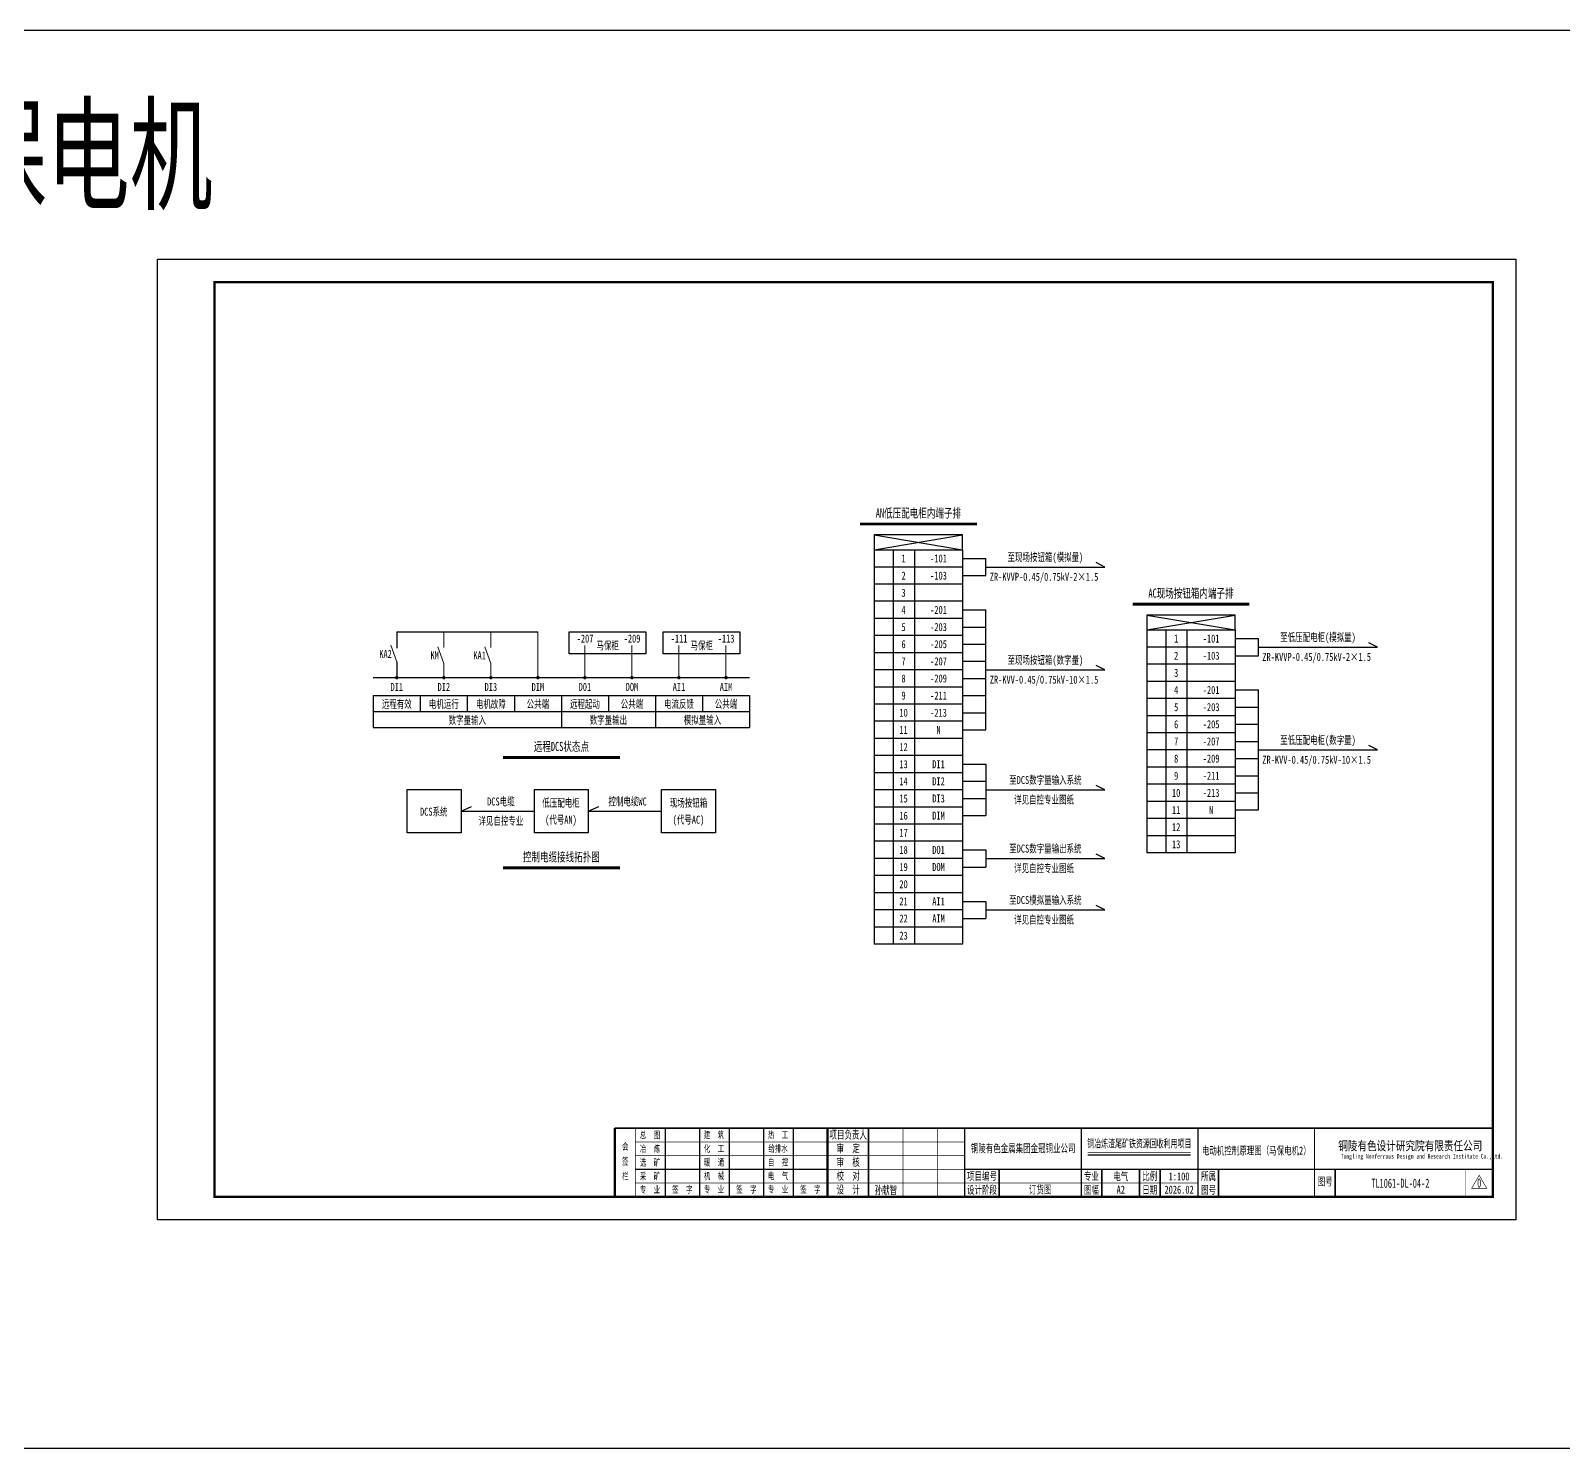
# Model space of a CAD drawing. Header units: millimetres. Extents: x 401220 to 2750366, y -101310 to 943175.
# Drawn here: x 577279 to 644302, y 628022 to 690022 of the extents above; entities that cross this region are included whole.
import ezdxf
from ezdxf.enums import TextEntityAlignment as Align

# ---------------------------------------------------------------- set-up
doc = ezdxf.new("R2010")
doc.units = ezdxf.units.MM
for name, color, linetype, lineweight in [('CAXA0层', 7, 'Continuous', 25), ('SW', 8, 'Continuous', 20), ('TEXT', 4, 'Continuous', 0)]:
    doc.layers.add(name, color=color, linetype=linetype, lineweight=lineweight)
for name, color, linetype in [('动力平面设备层', 1, 'Continuous'), ('图框', 7, 'Continuous'), ('标注-照明', 7, 'Continuous'), ('照明平面导线层', 3, 'Continuous'), ('照明平面设备层', 1, 'Continuous')]:
    doc.layers.add(name, color=color, linetype=linetype)
doc.styles.add('HZ', font='simsun.ttf', dxfattribs={"width": 0.75})
doc.styles.add('标准', font='NSimSun.ttf', dxfattribs={"width": 0.667})

# ---------------------------------------------------------------- blocks, each defined once
blk = doc.blocks.new('3')
at = {"layer": 'TEXT', "color": 7, "lineweight": 25, "style": 'HZ', "width": 0.75}
for s, height, p in [('铜陵有色设计研究院有限责任公司', 400, (221501, 249018)), ('Tongling Nonferrous Design and Research Institute Co.,Ltd.', 200, (221613, 248659))]:
    blk.add_text(s, height=height, dxfattribs=at).set_placement(p)
blk = doc.blocks.new('铜陵有色图签02')
at = {"layer": '图框', "linetype": 'Continuous', "lineweight": 50}
for p, q in [((-38401, 3003), (-38401, 1)), ((-29100, 3001), (-29100, 0))]:
    blk.add_line(p, q, dxfattribs=at)
at = {"layer": '图框', "color": 7, "linetype": 'Continuous', "lineweight": 25}
for p, q in [((-36201, 3010), (-36201, 9)), ((-34701, 3010), (-34701, 9)), ((-33401, 3017), (-33401, 16)), ((-31901, 3017), (-31901, 16)), ((-30601, 3017), (-30601, 16)), ((-29100, 1201), (-37501, 1201))]:
    blk.add_line(p, q, dxfattribs=at)
at = {"layer": '图框', "color": 7, "linetype": 'Continuous', "lineweight": 35}
for p, q in [((-27300, 3001), (-27300, 1)), ((-21600, 1197), (-21600, -3)), ((-17100, 1200), (-17100, 0)), ((-15450, 0), (-15450, 1200)), ((-14550, 1200), (-14550, 0)), ((-12000, 1201), (-12000, 1)), ((-6900, 1202), (-6900, 2))]:
    blk.add_line(p, q, dxfattribs=at)
at = {"layer": '图框', "lineweight": 25}
blk.add_line((-17723, 1830), (-13223, 1830), dxfattribs=at)
at = {"layer": '图框', "lineweight": 70, "const_width": 70}
blk.add_lwpolyline([(-17980, 3001), (0, 3001), (-38401, 3001)], dxfattribs=at)
at = {"layer": '图框', "color": 7, "linetype": 'Continuous', "lineweight": 25, "const_width": 25}
for points in [[(-37501, 3000), (-37501, 0)], [(-25800, 3001), (-25800, 1)], [(-24300, 3001), (-24300, 1)], [(-23100, 2401), (-37501, 2401)], [(-23100, 1801), (-37501, 1801)], [(-23100, 1201), (-29100, 1201)], [(-602, 943), (-932, 371), (-272, 371), (-602, 943)], [(-12900, 600), (-18000, 600), (-37501, 600)]]:
    blk.add_lwpolyline(points, dxfattribs=at)
at = {"layer": '图框', "linetype": 'Continuous', "lineweight": 50, "const_width": 50}
for points in [[(-23100, 3001), (-23100, 1)], [(-18000, 3000), (-18000, 0)]]:
    blk.add_lwpolyline(points, dxfattribs=at)
at = {"layer": '图框', "lineweight": 50, "const_width": 50}
for points in [[(-12900, 3001), (-12900, 1)], [(-7800, 3001), (-7800, 1)], [(0, 3000), (0, 0)], [(-23100, 1200), (0, 1200)]]:
    blk.add_lwpolyline(points, dxfattribs=at)
at = {"layer": '图框', "lineweight": 25, "const_width": 35}
blk.add_lwpolyline([(-17723, 1930), (-13223, 1930)], dxfattribs=at)
at = {"layer": '图框', "color": 7, "linetype": 'Continuous', "lineweight": 35, "const_width": 25}
blk.add_lwpolyline([(-1200, 1201), (-1200, 0)], dxfattribs=at)
at = {"layer": '图框', "linetype": 'Continuous', "lineweight": 70, "const_width": 70}
blk.add_lwpolyline([(-38401, 1), (0, 0)], dxfattribs=at)
at = {"layer": '图框', "lineweight": 25}
blk.add_blockref('3', (-228268, -246986), dxfattribs=at)
at = {"layer": 'TEXT', "color": 7, "lineweight": 25, "style": '标准', "width": 0.667}
for s, height, p in [('总  图', 300, (-36862, 2555)), ('建  筑', 300, (-34062, 2562)), ('热  工', 300, (-31262, 2562)), ('项目负责人', 350, (-28197, 2541)), ('会', 300, (-37942, 2054)), ('冶  炼', 300, (-36862, 1955)), ('化  工', 300, (-34062, 1962)), ('给排水', 300, (-31262, 1962)), ('审  定', 350, (-28197, 1941)), ('签', 300, (-37942, 1404)), ('选  矿', 300, (-36862, 1355)), ('暖  通', 300, (-34062, 1362)), ('自  控', 300, (-31262, 1362)), ('审  核', 350, (-28197, 1341)), ('栏', 300, (-37942, 754)), ('采  矿', 300, (-36862, 754)), ('机  械', 300, (-34062, 761)), ('电  气', 300, (-31262, 761)), ('校  对', 350, (-28197, 741)), ('项目编号', 350, (-22343, 730)), ('专业', 350, (-17559, 730)), ('比例', 350, (-15009, 730)), ('所属', 350, (-12438, 730)), ('图号', 350, (-7339, 495)), ('专  业', 300, (-36862, 170)), ('签  字', 300, (-35449, 170)), ('专  业', 300, (-34062, 177)), ('签  字', 300, (-32649, 177)), ('专  业', 300, (-31262, 177)), ('签  字', 300, (-29849, 177)), ('设  计', 350, (-28197, 139)), ('设计阶段', 350, (-22343, 130)), ('图幅', 350, (-17559, 130)), ('日期', 350, (-15009, 130)), ('图号', 350, (-12438, 130))]:
    blk.add_text(s, height=height, dxfattribs=at).set_placement(p, align=Align.CENTER)

msp = doc.modelspace()

# ---------------------------------------------------------------- linework, layer by layer
at = {"color": 3}
for p, q in [((930455.5, 690021.7), (401219.7, 690021.7)), ((930455.5, 628021.7), (401219.7, 628021.7))]:
    msp.add_line(p, q, dxfattribs=at)
at = {"color": 2, "linetype": 'ByBlock', "lineweight": 25}
for p, q in [((614166.3, 667965.9), (618033.3, 667315.1)), ((614166.3, 667315.1), (618033.3, 667965.9)), ((614166.3, 667315.1), (614166.3, 650069.6)), ((614166.3, 667315.1), (618033.3, 667315.1)), ((615002.2, 667315.1), (615002.2, 650069.6)), ((615921.6, 667315.1), (615921.6, 650069.6)), ((618033.3, 667315.1), (618033.3, 650069.6)), ((618033.3, 666565.3), (614166.3, 666565.3)), ((618033.3, 665815.5), (614166.3, 665815.5)), ((618033.3, 665065.7), (614166.3, 665065.7)), ((618033.3, 664315.9), (614166.3, 664315.9)), ((618033.3, 663566.1), (614166.3, 663566.1)), ((618033.3, 662816.3), (614166.3, 662816.3)), ((618033.3, 662066.5), (614166.3, 662066.5)), ((618033.3, 661316.7), (614166.3, 661316.7)), ((618033.3, 660566.9), (614166.3, 660566.9)), ((618033.3, 659817.1), (614166.3, 659817.1)), ((618033.3, 659067.3), (614166.3, 659067.3)), ((618033.3, 658317.5), (614166.3, 658317.5)), ((618033.3, 657567.6), (614166.3, 657567.6)), ((618033.3, 656817.8), (614166.3, 656817.8)), ((618033.3, 656068), (614166.3, 656068)), ((618033.3, 655318.2), (614166.3, 655318.2)), ((618033.3, 654568.4), (614166.3, 654568.4)), ((618033.3, 653818.6), (614166.3, 653818.6)), ((618033.3, 653068.8), (614166.3, 653068.8)), ((618033.3, 652319), (614166.3, 652319)), ((618033.3, 651569.2), (614166.3, 651569.2)), ((618033.3, 650819.4), (614166.3, 650819.4)), ((618033.3, 650069.6), (614166.3, 650069.6))]:
    msp.add_line(p, q, dxfattribs=at)
at = {"color": 1, "linetype": 'ByBlock'}
for p, q in [((618033.3, 666940.2), (619052.3, 666940.2)), ((619052.3, 666190.4), (619052.3, 666940.2)), ((619052.3, 666565.3), (624253.5, 666565.3)), ((618033.3, 666190.4), (619052.3, 666190.4)), ((618033.3, 664690.8), (619052.3, 664690.8)), ((619052.3, 659442.2), (619052.3, 664690.8)), ((618033.3, 663941), (619052.3, 663941)), ((618033.3, 663191.2), (619052.3, 663191.2)), ((629953.9, 663437), (630972.9, 663437)), ((630972.9, 662687.2), (630972.9, 663437)), ((630972.9, 663062.1), (636174.1, 663062.1)), ((618033.3, 662441.4), (619052.3, 662441.4)), ((629953.9, 662687.2), (630972.9, 662687.2)), ((618033.3, 661691.6), (619052.3, 661691.6)), ((619052.3, 662066.5), (624253.5, 662066.5)), ((618033.3, 660941.8), (619052.3, 660941.8)), ((629953.9, 661187.6), (630972.9, 661187.6)), ((630972.9, 655939), (630972.9, 661187.6)), ((618033.3, 660192), (619052.3, 660192)), ((629953.9, 660437.8), (630972.9, 660437.8)), ((629953.9, 659688), (630972.9, 659688)), ((618033.3, 659442.2), (619052.3, 659442.2)), ((629953.9, 658938.2), (630972.9, 658938.2)), ((629953.9, 658188.4), (630972.9, 658188.4)), ((630972.9, 658563.3), (636174.1, 658563.3)), ((618033.3, 657942.5), (619052.3, 657942.5)), ((618033.3, 657192.7), (619052.3, 657192.7)), ((629953.9, 657438.6), (630972.9, 657438.6)), ((618033.3, 656442.9), (619052.3, 656442.9)), ((619052.3, 656817.8), (624253.5, 656817.8)), ((629953.9, 656688.8), (630972.9, 656688.8)), ((618033.3, 655693.1), (619052.3, 655693.1)), ((629953.9, 655939), (630972.9, 655939)), ((618033.3, 654193.5), (619052.3, 654193.5)), ((619052.3, 653818.6), (624253.5, 653818.6)), ((618033.3, 653443.7), (619052.3, 653443.7)), ((618033.3, 651944.1), (619052.3, 651944.1)), ((619052.3, 651569.2), (624253.5, 651569.2)), ((618033.3, 651194.3), (619052.3, 651194.3))]:
    msp.add_line(p, q, dxfattribs=at)
at = {"color": 3, "linetype": 'ByBlock', "lineweight": 25}
for p, q in [((626086.9, 664462.8), (629953.9, 663811.9)), ((626086.9, 663811.9), (629953.9, 664462.8)), ((626086.9, 663811.9), (626086.9, 654064.5)), ((626086.9, 663811.9), (629953.9, 663811.9)), ((626922.7, 663811.9), (626922.7, 654064.5)), ((627842.2, 663811.9), (627842.2, 654064.5)), ((629953.9, 663811.9), (629953.9, 654064.5)), ((629953.9, 663062.1), (626086.9, 663062.1)), ((629953.9, 662312.3), (626086.9, 662312.3)), ((629953.9, 661562.5), (626086.9, 661562.5)), ((629953.9, 660812.7), (626086.9, 660812.7)), ((629953.9, 660062.9), (626086.9, 660062.9)), ((629953.9, 659313.1), (626086.9, 659313.1)), ((629953.9, 658563.3), (626086.9, 658563.3)), ((629953.9, 657813.5), (626086.9, 657813.5)), ((629953.9, 657063.7), (626086.9, 657063.7)), ((629953.9, 656313.9), (626086.9, 656313.9)), ((629953.9, 655564.1), (626086.9, 655564.1)), ((629953.9, 654814.3), (626086.9, 654814.3)), ((629953.9, 654064.5), (626086.9, 654064.5))]:
    msp.add_line(p, q, dxfattribs=at)
at = {"color": 2, "linetype": 'ByBlock', "lineweight": 25}
msp.add_lwpolyline([(614166.3, 667315.1), (618033.3, 667315.1), (618033.3, 667965.9), (614166.3, 667965.9)], close=True, dxfattribs=at)
at = {"color": 3, "linetype": 'ByBlock', "lineweight": 25}
msp.add_lwpolyline([(626086.9, 663811.9), (629953.9, 663811.9), (629953.9, 664462.8), (626086.9, 664462.8)], close=True, dxfattribs=at)
at = {"color": 7, "linetype": 'ByBlock', "lineweight": 20, "const_width": 75}
for points in [[(593252.2, 661727.8, 1), (593327.2, 661727.8, 1)], [(595308.7, 661727.8, 1), (595383.7, 661727.8, 1)], [(597365.2, 661727.8, 1), (597440.2, 661727.8, 1)], [(599421.7, 661727.8, 1), (599496.7, 661727.8, 1)], [(601478.2, 661727.8, 1), (601553.2, 661727.8, 1)], [(603534.7, 661727.8, 1), (603609.7, 661727.8, 1)], [(605591.2, 661727.8, 1), (605666.2, 661727.8, 1)], [(607647.7, 661727.8, 1), (607722.7, 661727.8, 1)]]:
    msp.add_lwpolyline(points, format="xyb", close=True, dxfattribs=at)
at = {"layer": 'CAXA0层', "color": 2, "linetype": 'ByBlock', "lineweight": 40}
for p, q in [((613550.7, 668469.4), (618648.9, 668469.4)), ((597938.4, 658263.2), (603036.6, 658263.2)), ((597938.4, 653433), (603036.6, 653433))]:
    msp.add_line(p, q, dxfattribs=at)
at = {"layer": 'CAXA0层', "color": 2, "linetype": 'ByBlock', "lineweight": 0}
for p, q in [((613550.7, 668403.9), (618648.9, 668403.9)), ((597938.4, 658197.7), (603036.6, 658197.7)), ((597938.4, 653367.5), (603036.6, 653367.5))]:
    msp.add_line(p, q, dxfattribs=at)
at = {"layer": 'CAXA0层', "color": 3, "linetype": 'ByBlock', "lineweight": 40}
msp.add_line((625471.3, 664966.2), (630569.4, 664966.2), dxfattribs=at)
at = {"layer": 'CAXA0层', "color": 3, "linetype": 'ByBlock', "lineweight": 0}
msp.add_line((625471.3, 664900.7), (630569.4, 664900.7), dxfattribs=at)
at = {"layer": 'SW', "color": 7, "linetype": 'ByBlock', "lineweight": 25}
for p, q in [((592261.5, 660942.8), (608713.5, 660942.8)), ((592261.5, 660942.8), (592261.5, 659546.4)), ((594318, 660942.8), (594318, 660244.6)), ((596374.5, 660942.8), (596374.5, 660244.6)), ((598431, 660942.8), (598431, 660244.6)), ((600487.5, 660942.8), (600487.5, 659546.4)), ((602544, 660942.8), (602544, 660244.6)), ((604600.5, 660942.8), (604600.5, 659546.4)), ((606657, 660942.8), (606657, 660244.6)), ((608713.5, 660942.8), (608713.5, 659546.4)), ((592261.5, 660244.6), (608713.5, 660244.6)), ((592261.5, 659546.4), (608713.5, 659546.4))]:
    msp.add_line(p, q, dxfattribs=at)
at = {"layer": '动力平面设备层', "color": 1, "linetype": 'ByBlock', "lineweight": -3, "ltscale": 100}
for p, q in [((624253.5, 666565.3), (623877, 666758.5)), ((636174.1, 663062.1), (635797.5, 663255.3)), ((624253.5, 662066.5), (623877, 662259.7)), ((636174.1, 658563.3), (635797.5, 658756.5)), ((619052.3, 657942.5), (619052.3, 655693.1)), ((624253.5, 656817.8), (623877, 657011.1)), ((619052.3, 654193.5), (619052.3, 653443.7)), ((624253.5, 653818.6), (623877, 654011.8)), ((619052.3, 651944.1), (619052.3, 651194.3)), ((624253.5, 651569.2), (623877, 651762.4))]:
    msp.add_line(p, q, dxfattribs=at)
at = {"layer": '动力平面设备层', "color": 3, "linetype": 'ByBlock', "lineweight": -3, "ltscale": 100}
for p, q in [((600820.8, 663735.5), (604179.4, 663735.5)), ((600820.8, 662763), (600820.8, 663735.5)), ((604179.4, 663735.5), (604179.4, 662763)), ((604933.8, 663735.5), (608292.4, 663735.5)), ((604933.8, 662763), (604933.8, 663735.5)), ((608292.4, 663735.5), (608292.4, 662763)), ((604179.4, 662763), (600820.8, 662763)), ((608292.4, 662763), (604933.8, 662763))]:
    msp.add_line(p, q, dxfattribs=at)
at = {"layer": '图框', "linetype": 'Continuous', "lineweight": 100, "const_width": 100}
msp.add_lwpolyline([(585324.2, 639021.7), (641224.2, 639021.7), (641224.2, 679021.7), (585324.2, 679021.7)], close=True, dxfattribs=at)
at = {"layer": '标注-照明', "linetype": 'ByBlock', "lineweight": 25, "ltscale": 100}
for p, q in [((593289.7, 663735.5), (593289.7, 663016.6)), ((593289.7, 663735.5), (599459.2, 663735.5)), ((593289.7, 662413.1), (593289.7, 661727.8)), ((592261.5, 661727.8), (608713.5, 661727.8)), ((596103, 655891), (596555.6, 656094.1)), ((596103, 655891), (599309.3, 655891)), ((601665.7, 655891), (602118.3, 656094.1)), ((601665.7, 655891), (604872, 655891))]:
    msp.add_line(p, q, dxfattribs=at)
for points in [[(596103, 654945.1), (593746.6, 654945.1), (593746.6, 656836.9), (596103, 656836.9)], [(601665.7, 654945.1), (599309.3, 654945.1), (599309.3, 656836.9), (601665.7, 656836.9)], [(607228.4, 654945.1), (604872, 654945.1), (604872, 656836.9), (607228.4, 656836.9)]]:
    msp.add_lwpolyline(points, close=True, dxfattribs=at)
at = {"layer": '照明平面导线层', "color": 0, "linetype": 'ByBlock', "lineweight": 20}
for p, q in [((595346.2, 663051), (595346.2, 663735.5)), ((597402.7, 663051), (597402.7, 663735.5)), ((599459.2, 661727.8), (599459.2, 663735.5)), ((593289.7, 662413.1), (593028.3, 663144.2)), ((595346.2, 662349.3), (595084.8, 663080.4)), ((597402.7, 662349.3), (597141.3, 663080.4)), ((601515.7, 661727.8), (601515.7, 663134.1)), ((603572.2, 661727.8), (603572.2, 663134.1)), ((605628.7, 661727.8), (605628.7, 663134.1)), ((607685.2, 661727.8), (607685.2, 663134.1)), ((595346.2, 661727.8), (595346.2, 662349.3)), ((597402.7, 661727.8), (597402.7, 662349.3))]:
    msp.add_line(p, q, dxfattribs=at)
at = {"layer": '照明平面设备层', "color": 0, "lineweight": -3, "ltscale": 100}
msp.add_lwpolyline([(582824.2, 680021.7), (642224.2, 680021.7), (642224.2, 638021.7), (582824.2, 638021.7)], close=True, dxfattribs=at)

# ---------------------------------------------------------------- block references
at = {"layer": '图框', "lineweight": 25}
msp.add_blockref('铜陵有色图签02', (641224.2, 639021.7), dxfattribs=at)

# ---------------------------------------------------------------- texts
at = {"layer": 'SW', "color": 4, "linetype": 'ByBlock', "lineweight": 25, "style": '标准', "width": 0.667}
for s, height, p in [('马保电机', 4000, (577971.1, 682602.4)), ('DCS电缆', 350, (597841.3, 656135.4)), ('低压配电柜', 350, (600469.2, 656077.1)), ('控制电缆WC', 350, (603382.4, 656135.4)), ('现场按钮箱', 350, (606046, 656077.1)), ('DCS系统', 350, (594906.5, 655688.9)), ('详见自控专业', 350, (597841.3, 655286.7)), ('(代号AN)', 350, (600469.2, 655338.2)), ('(代号AC)', 350, (606046, 655338.2))]:
    msp.add_text(s, height=height, dxfattribs=at).set_placement(p, align=Align.CENTER)
at = {"layer": 'SW', "color": 2, "linetype": 'ByBlock', "lineweight": 25, "style": '标准', "width": 0.667}
for s, p in [('AN低压配电柜内端子排', (616099.6, 668724.4)), ('远程DCS状态点', (600487.3, 658518.2)), ('控制电缆接线拓扑图', (600487.3, 653688))]:
    msp.add_text(s, height=400, dxfattribs=at).set_placement(p, align=Align.CENTER)
at = {"layer": 'SW', "color": 7, "linetype": 'ByBlock', "lineweight": 25, "style": '标准', "width": 0.667}
for s, p in [('1', (615450.4, 666765.3)), ('-101', (616979.7, 666765.3)), ('至现场按钮箱(模拟量)', (621651.5, 666822.5)), ('2', (615450.4, 666015.5)), ('-103', (616979.7, 666015.5)), ('ZR-KVVP-0.45/0.75kV-2×1.5', (621594.5, 665962.5)), ('3', (615450.4, 665265.7)), ('4', (615450.4, 664515.9)), ('-201', (616979.7, 664515.9)), ('-207', (601521.4, 663261.1)), ('-209', (603577.9, 663261.1)), ('-111', (605634.4, 663261.1)), ('-113', (607690.9, 663261.1)), ('5', (615450.4, 663766.1)), ('-203', (616979.7, 663766.1)), ('1', (627371, 663262.1)), ('-101', (628900.3, 663262.1)), ('至低压配电柜(模拟量)', (633572, 663319.3)), ('马保柜', (602510.1, 662955.2)), ('马保柜', (606623.1, 662955.2)), ('6', (615450.4, 663016.3)), ('-205', (616979.7, 663016.3)), ('2', (627371, 662512.3)), ('-103', (628900.3, 662512.3)), ('7', (615450.4, 662266.5)), ('-207', (616979.7, 662266.5)), ('至现场按钮箱(数字量)', (621651.5, 662323.7)), ('ZR-KVVP-0.45/0.75kV-2×1.5', (633515.1, 662459.4)), ('8', (615450.4, 661516.7)), ('-209', (616979.7, 661516.7)), ('ZR-KVV-0.45/0.75kV-10×1.5', (621594.5, 661463.7)), ('3', (627371, 661762.5)), ('DI1', (593290.3, 661147.3)), ('DI2', (595346.8, 661147.3)), ('DI3', (597403.3, 661147.3)), ('DIM', (599459.8, 661147.3)), ('D01', (601516.3, 661147.3)), ('DOM', (603572.8, 661147.3)), ('AI1', (605629.3, 661147.3)), ('AIM', (607685.8, 661147.3)), ('9', (615450.4, 660766.9)), ('-211', (616979.7, 660766.9)), ('4', (627371, 661012.7)), ('-201', (628900.3, 661012.7)), ('远程有效', (593290.3, 660398.9)), ('电机运行', (595346.8, 660398.9)), ('电机故障', (597403.3, 660398.9)), ('公共端', (599459.8, 660398.9)), ('远程起动', (601516.3, 660398.9)), ('公共端', (603572.8, 660398.9)), ('电流反馈', (605629.3, 660398.9)), ('公共端', (607685.8, 660398.9)), ('10', (615450.4, 660017.1)), ('-213', (616979.7, 660017.1)), ('5', (627371, 660262.9)), ('-203', (628900.3, 660262.9)), ('数字量输入', (596374.5, 659700.7)), ('数字量输出', (602544, 659700.7)), ('模拟量输入', (606657, 659700.7)), ('11', (615450.4, 659267.3)), ('N', (616979.7, 659267.3)), ('6', (627371, 659513.1)), ('-205', (628900.3, 659513.1)), ('12', (615450.4, 658517.5)), ('7', (627371, 658763.3)), ('-207', (628900.3, 658763.3)), ('至低压配电柜(数字量)', (633572, 658820.5)), ('8', (627371, 658013.5)), ('-209', (628900.3, 658013.5)), ('ZR-KVV-0.45/0.75kV-10×1.5', (633515.1, 657960.6)), ('13', (615450.4, 657767.6)), ('DI1', (616979.7, 657767.6)), ('9', (627371, 657263.7)), ('-211', (628900.3, 657263.7)), ('14', (615450.4, 657017.8)), ('DI2', (616979.7, 657017.8)), ('至DCS数字量输入系统', (621651.5, 657075.1)), ('10', (627371, 656513.9)), ('-213', (628900.3, 656513.9)), ('15', (615450.4, 656268)), ('DI3', (616979.7, 656268)), ('详见自控专业图纸', (621594.5, 656215.1)), ('16', (615450.4, 655518.2)), ('DIM', (616979.7, 655518.2)), ('11', (627371, 655764.1)), ('N', (628900.3, 655764.1)), ('17', (615450.4, 654768.4)), ('12', (627371, 655014.3)), ('18', (615450.4, 654018.6)), ('DO1', (616979.7, 654018.6)), ('至DCS数字量输出系统', (621651.5, 654075.8)), ('13', (627371, 654264.5)), ('19', (615450.4, 653268.8)), ('DOM', (616979.7, 653268.8)), ('详见自控专业图纸', (621594.5, 653215.9)), ('20', (615450.4, 652519)), ('至DCS模拟量输入系统', (621651.5, 651826.4)), ('21', (615450.4, 651769.2)), ('AI1', (616979.7, 651769.2)), ('22', (615450.4, 651019.4)), ('AIM', (616979.7, 651019.4)), ('详见自控专业图纸', (621594.5, 650966.5)), ('23', (615450.4, 650269.6))]:
    msp.add_text(s, height=350, dxfattribs=at).set_placement(p, align=Align.CENTER)
at = {"layer": 'SW', "color": 3, "linetype": 'ByBlock', "lineweight": 25, "style": '标准', "width": 0.667}
msp.add_text('AC现场按钮箱内端子排', height=400, dxfattribs=at).set_placement((628020.1, 665221.2), align=Align.CENTER)
at = {"layer": 'SW', "color": 7, "linetype": 'ByBlock', "lineweight": 25, "style": '标准', "width": 0.667}
for s, p in [('KA2', (593072.8, 662765.5)), ('KM', (595129.3, 662701.7)), ('KA1', (597185.8, 662701.7))]:
    msp.add_text(s, height=350, dxfattribs=at).set_placement(p, align=Align.MIDDLE_RIGHT)
at = {"layer": 'SW', "color": 4, "linetype": 'Continuous', "lineweight": 25, "style": '标准'}
for s, height, width, p in [('铜冶炼渣尾矿铁资源回收利用项目', 350, 0.62, (625761.8, 641179.6)), ('铜陵有色金属集团金冠铜业公司', 350, 0.667, (620678.1, 640968)), ('电动机控制原理图（马保电机2）', 350, 0.667, (630875.2, 640867.2)), ('电气', 350, 0.667, (624948.4, 639740)), ('1:100', 350, 0.667, (627498.4, 639740)), ('A2', 350, 0.667, (624948.4, 639160.3)), ('2026.02', 350, 0.667, (627498.4, 639160.3)), ('TL1061-DL-04-2', 400, 0.667, (637173.6, 639416.8)), ('0', 400, 0.667, (640622, 639428.3))]:
    msp.add_text(s, height=height, dxfattribs=dict(at, width=width)).set_placement(p, align=Align.CENTER)
at = {"layer": 'SW', "color": 7, "linetype": 'Continuous', "lineweight": 25, "style": '标准', "width": 0.667}
msp.add_text('孙献智', height=350, dxfattribs=at).set_placement((614676, 639140.8), align=Align.CENTER)
at = {"layer": 'SW', "color": 1, "linetype": 'Continuous', "lineweight": 25, "style": '标准', "width": 0.667}
msp.add_text('订货图', height=350, dxfattribs=at).set_placement((621423.7, 639160.3), align=Align.CENTER)

doc.saveas('drawing.dxf')
